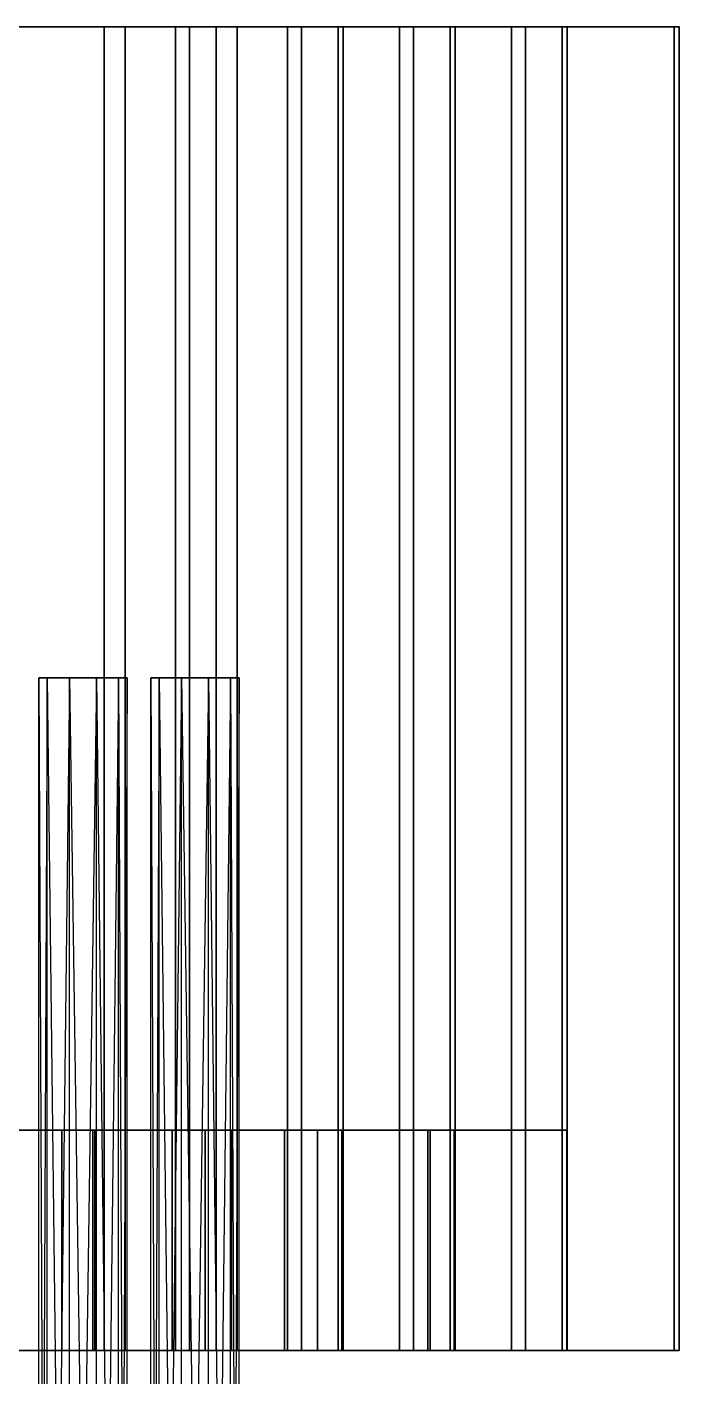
# Model space of a CAD drawing. Extents: x -2 to 217, y -2 to 10.
# Drawn here: x 132.84 to 135.8, y 3.38 to 9.5 of the extents above; entities that cross this region are included whole.
import ezdxf

# ---------------------------------------------------------------- set-up
doc = ezdxf.new("R2010")
doc.units = 0
doc.layers.add('UB3D', color=1, linetype='CONTINUOUS')

msp = doc.modelspace()

# ---------------------------------------------------------------- linework, layer by layer
at = {"layer": 'UB3D', "color": 251}
for points in [[(128.677927, 9.5, -50.647325), (132.175991, 9.5, -59.386643), (133.515751, 9.5, -58.078559)], [(128.677927, 9.5, -50.647325), (133.515751, 9.5, -58.078559), (134.252945, 9.5, -56.357343)], [(128.677927, 9.5, -50.647325), (134.252945, 9.5, -56.357343), (134.275343, 9.5, -54.485034)], [(128.677927, 9.5, -50.647325), (134.275343, 9.5, -54.485034), (133.579535, 9.5, -52.746676)], [(128.677927, 9.5, -50.647325), (133.579535, 9.5, -52.746676), (132.271451, 9.5, -51.406916)], [(129.185927, 9.5, -67.411325), (132.683991, 9.5, -76.150643), (134.023751, 9.5, -74.842559)], [(129.185927, 9.5, -67.411325), (134.023751, 9.5, -74.842559), (134.760945, 9.5, -73.121343)], [(129.185927, 9.5, -67.411325), (134.760945, 9.5, -73.121343), (134.783343, 9.5, -71.249034)], [(129.185927, 9.5, -67.411325), (134.783343, 9.5, -71.249034), (134.087535, 9.5, -69.510676)], [(129.185927, 9.5, -67.411325), (134.087535, 9.5, -69.510676), (132.779451, 9.5, -68.170916)], [(129.185927, 9.5, -13.563325), (132.683991, 9.5, -22.302643), (134.023751, 9.5, -20.994559)], [(129.185927, 9.5, -13.563325), (134.023751, 9.5, -20.994559), (134.760945, 9.5, -19.273343)], [(129.185927, 9.5, -13.563325), (134.760945, 9.5, -19.273343), (134.783343, 9.5, -17.401034)], [(129.185927, 9.5, -13.563325), (134.783343, 9.5, -17.401034), (134.087535, 9.5, -15.662676)], [(129.185927, 9.5, -13.563325), (134.087535, 9.5, -15.662676), (132.779451, 9.5, -14.322916)], [(129.185927, 9.5, 25.552676), (132.683991, 9.5, 16.813356), (134.023751, 9.5, 18.12144)], [(129.185927, 9.5, 25.552676), (134.023751, 9.5, 18.12144), (134.760945, 9.5, 19.842656)], [(129.185927, 9.5, 25.552676), (134.760945, 9.5, 19.842656), (134.783343, 9.5, 21.714965)], [(129.185927, 9.5, 25.552676), (134.783343, 9.5, 21.714965), (134.087535, 9.5, 23.453323)], [(129.185927, 9.5, 25.552676), (134.087535, 9.5, 23.453323), (132.779451, 9.5, 24.793083)], [(129.693927, 9.5, -30.327325), (131.453633, 9.5, -39.762451), (133.191991, 9.5, -39.066643)], [(129.693927, 9.5, -30.327325), (133.191991, 9.5, -39.066643), (134.531751, 9.5, -37.758559)], [(129.693927, 9.5, -30.327325), (134.531751, 9.5, -37.758559), (135.268945, 9.5, -36.037343)], [(129.693927, 9.5, -30.327325), (135.268945, 9.5, -36.037343), (135.291343, 9.5, -34.165034)], [(129.693927, 9.5, -30.327325), (135.291343, 9.5, -34.165034), (134.595535, 9.5, -32.426676)], [(129.693927, 9.5, -30.327325), (134.595535, 9.5, -32.426676), (133.287451, 9.5, -31.086916)], [(129.693927, 9.5, -30.327325), (133.287451, 9.5, -31.086916), (131.566235, 9.5, -30.349722)], [(129.693927, 9.5, 8.788675), (131.453633, 9.5, -0.646451), (133.191991, 9.5, 0.049356)], [(129.693927, 9.5, 8.788675), (133.191991, 9.5, 0.049356), (134.531751, 9.5, 1.35744)], [(129.693927, 9.5, 8.788675), (134.531751, 9.5, 1.35744), (135.268945, 9.5, 3.078656)], [(129.693927, 9.5, 8.788675), (135.268945, 9.5, 3.078656), (135.291343, 9.5, 4.950965)], [(129.693927, 9.5, 8.788675), (135.291343, 9.5, 4.950965), (134.595535, 9.5, 6.689323)], [(129.693927, 9.5, 8.788675), (134.595535, 9.5, 6.689323), (133.287451, 9.5, 8.029083)], [(129.693927, 9.5, 8.788675), (133.287451, 9.5, 8.029083), (131.566235, 9.5, 8.766277)], [(129.693927, 9.5, 64.668676), (131.453633, 9.5, 55.233548), (133.191991, 9.5, 55.929356)], [(129.693927, 9.5, 64.668676), (133.191991, 9.5, 55.929356), (134.531751, 9.5, 57.23744)], [(129.693927, 9.5, 64.668676), (134.531751, 9.5, 57.23744), (135.268945, 9.5, 58.958656)], [(129.693927, 9.5, 64.668676), (135.268945, 9.5, 58.958656), (135.291343, 9.5, 60.830965)], [(129.693927, 9.5, 64.668676), (135.291343, 9.5, 60.830965), (134.595535, 9.5, 62.569323)], [(129.693927, 9.5, 64.668676), (134.595535, 9.5, 62.569323), (133.287451, 9.5, 63.909083)], [(129.693927, 9.5, 64.668676), (133.287451, 9.5, 63.909083), (131.566235, 9.5, 64.646277)], [(130.201927, 9.5, 47.904676), (131.961633, 9.5, 38.469548), (133.699991, 9.5, 39.165356)], [(130.201927, 9.5, 47.904676), (133.699991, 9.5, 39.165356), (135.039751, 9.5, 40.47344)], [(130.201927, 9.5, 47.904676), (135.039751, 9.5, 40.47344), (135.776945, 9.5, 42.194656)], [(130.201927, 9.5, 47.904676), (135.776945, 9.5, 42.194656), (135.799343, 9.5, 44.066965)], [(130.201927, 9.5, 47.904676), (135.799343, 9.5, 44.066965), (135.103535, 9.5, 45.805323)], [(130.201927, 9.5, 47.904676), (135.103535, 9.5, 45.805323), (133.795451, 9.5, 47.145083)], [(130.201927, 9.5, 47.904676), (133.795451, 9.5, 47.145083), (132.074235, 9.5, 47.882277)], [(133.191991, 9.5, -39.066643), (133.191991, 3.5, -39.066643), (131.453633, 3.5, -39.762451), (131.453633, 9.5, -39.762451)], [(133.191991, 9.5, 0.049356), (133.191991, 3.5, 0.049356), (131.453633, 3.5, -0.646451), (131.453633, 9.5, -0.646451)], [(133.191991, 9.5, 55.929356), (133.191991, 3.5, 55.929356), (131.453633, 3.5, 55.233548), (131.453633, 9.5, 55.233548)], [(131.566235, 9.5, -30.349722), (131.566235, 3.5, -30.349722), (133.287451, 3.5, -31.086916), (133.287451, 9.5, -31.086916)], [(131.566235, 9.5, 8.766277), (131.566235, 3.5, 8.766277), (133.287451, 3.5, 8.029083), (133.287451, 9.5, 8.029083)], [(131.566235, 9.5, 64.646277), (131.566235, 3.5, 64.646277), (133.287451, 3.5, 63.909083), (133.287451, 9.5, 63.909083)], [(133.699991, 9.5, 39.165356), (133.699991, 3.5, 39.165356), (131.961633, 3.5, 38.469548), (131.961633, 9.5, 38.469548)], [(132.074235, 9.5, 47.882277), (132.074235, 3.5, 47.882277), (133.795451, 3.5, 47.145083), (133.795451, 9.5, 47.145083)], [(133.515751, 9.5, -58.078559), (133.515751, 3.5, -58.078559), (132.175991, 3.5, -59.386643), (132.175991, 9.5, -59.386643)], [(132.271451, 9.5, -51.406916), (132.271451, 3.5, -51.406916), (133.579535, 3.5, -52.746676), (133.579535, 9.5, -52.746676)], [(134.023751, 9.5, -74.842559), (134.023751, 3.5, -74.842559), (132.683991, 3.5, -76.150643), (132.683991, 9.5, -76.150643)], [(134.023751, 9.5, -20.994559), (134.023751, 3.5, -20.994559), (132.683991, 3.5, -22.302643), (132.683991, 9.5, -22.302643)], [(134.023751, 9.5, 18.12144), (134.023751, 3.5, 18.12144), (132.683991, 3.5, 16.813356), (132.683991, 9.5, 16.813356)], [(132.779451, 9.5, -68.170916), (132.779451, 3.5, -68.170916), (134.087535, 3.5, -69.510676), (134.087535, 9.5, -69.510676)], [(132.779451, 9.5, -14.322916), (132.779451, 3.5, -14.322916), (134.087535, 3.5, -15.662676), (134.087535, 9.5, -15.662676)], [(132.779451, 9.5, 24.793083), (132.779451, 3.5, 24.793083), (134.087535, 3.5, 23.453323), (134.087535, 9.5, 23.453323)], [(134.531751, 9.5, -37.758559), (134.531751, 3.5, -37.758559), (133.191991, 3.5, -39.066643), (133.191991, 9.5, -39.066643)], [(134.531751, 9.5, 1.35744), (134.531751, 3.5, 1.35744), (133.191991, 3.5, 0.049356), (133.191991, 9.5, 0.049356)], [(134.531751, 9.5, 57.23744), (134.531751, 3.5, 57.23744), (133.191991, 3.5, 55.929356), (133.191991, 9.5, 55.929356)], [(133.287451, 9.5, -31.086916), (133.287451, 3.5, -31.086916), (134.595535, 3.5, -32.426676), (134.595535, 9.5, -32.426676)], [(133.287451, 9.5, 8.029083), (133.287451, 3.5, 8.029083), (134.595535, 3.5, 6.689323), (134.595535, 9.5, 6.689323)], [(133.287451, 9.5, 63.909083), (133.287451, 3.5, 63.909083), (134.595535, 3.5, 62.569323), (134.595535, 9.5, 62.569323)], [(134.252945, 9.5, -56.357343), (134.252945, 3.5, -56.357343), (133.515751, 3.5, -58.078559), (133.515751, 9.5, -58.078559)], [(133.579535, 9.5, -52.746676), (133.579535, 3.5, -52.746676), (134.275343, 3.5, -54.485034), (134.275343, 9.5, -54.485034)], [(135.039751, 9.5, 40.47344), (135.039751, 3.5, 40.47344), (133.699991, 3.5, 39.165356), (133.699991, 9.5, 39.165356)], [(133.795451, 9.5, 47.145083), (133.795451, 3.5, 47.145083), (135.103535, 3.5, 45.805323), (135.103535, 9.5, 45.805323)], [(134.760945, 9.5, -73.121343), (134.760945, 3.5, -73.121343), (134.023751, 3.5, -74.842559), (134.023751, 9.5, -74.842559)], [(134.760945, 9.5, -19.273343), (134.760945, 3.5, -19.273343), (134.023751, 3.5, -20.994559), (134.023751, 9.5, -20.994559)], [(134.760945, 9.5, 19.842656), (134.760945, 3.5, 19.842656), (134.023751, 3.5, 18.12144), (134.023751, 9.5, 18.12144)], [(134.087535, 9.5, -69.510676), (134.087535, 3.5, -69.510676), (134.783343, 3.5, -71.249034), (134.783343, 9.5, -71.249034)], [(134.087535, 9.5, -15.662676), (134.087535, 3.5, -15.662676), (134.783343, 3.5, -17.401034), (134.783343, 9.5, -17.401034)], [(134.087535, 9.5, 23.453323), (134.087535, 3.5, 23.453323), (134.783343, 3.5, 21.714965), (134.783343, 9.5, 21.714965)], [(134.275343, 9.5, -54.485034), (134.275343, 3.5, -54.485034), (134.252945, 3.5, -56.357343), (134.252945, 9.5, -56.357343)], [(135.268945, 9.5, -36.037343), (135.268945, 3.5, -36.037343), (134.531751, 3.5, -37.758559), (134.531751, 9.5, -37.758559)], [(135.268945, 9.5, 3.078656), (135.268945, 3.5, 3.078656), (134.531751, 3.5, 1.35744), (134.531751, 9.5, 1.35744)], [(135.268945, 9.5, 58.958656), (135.268945, 3.5, 58.958656), (134.531751, 3.5, 57.23744), (134.531751, 9.5, 57.23744)], [(134.595535, 9.5, -32.426676), (134.595535, 3.5, -32.426676), (135.291343, 3.5, -34.165034), (135.291343, 9.5, -34.165034)], [(134.595535, 9.5, 6.689323), (134.595535, 3.5, 6.689323), (135.291343, 3.5, 4.950965), (135.291343, 9.5, 4.950965)], [(134.595535, 9.5, 62.569323), (134.595535, 3.5, 62.569323), (135.291343, 3.5, 60.830965), (135.291343, 9.5, 60.830965)], [(134.783343, 9.5, -71.249034), (134.783343, 3.5, -71.249034), (134.760945, 3.5, -73.121343), (134.760945, 9.5, -73.121343)], [(134.783343, 9.5, -17.401034), (134.783343, 3.5, -17.401034), (134.760945, 3.5, -19.273343), (134.760945, 9.5, -19.273343)], [(134.783343, 9.5, 21.714965), (134.783343, 3.5, 21.714965), (134.760945, 3.5, 19.842656), (134.760945, 9.5, 19.842656)], [(135.776945, 9.5, 42.194656), (135.776945, 3.5, 42.194656), (135.039751, 3.5, 40.47344), (135.039751, 9.5, 40.47344)], [(135.103535, 9.5, 45.805323), (135.103535, 3.5, 45.805323), (135.799343, 3.5, 44.066965), (135.799343, 9.5, 44.066965)], [(135.291343, 9.5, -34.165034), (135.291343, 3.5, -34.165034), (135.268945, 3.5, -36.037343), (135.268945, 9.5, -36.037343)], [(135.291343, 9.5, 4.950965), (135.291343, 3.5, 4.950965), (135.268945, 3.5, 3.078656), (135.268945, 9.5, 3.078656)], [(135.291343, 9.5, 60.830965), (135.291343, 3.5, 60.830965), (135.268945, 3.5, 58.958656), (135.268945, 9.5, 58.958656)], [(135.799343, 9.5, 44.066965), (135.799343, 3.5, 44.066965), (135.776945, 3.5, 42.194656), (135.776945, 9.5, 42.194656)], [(133.14, 3.5, -52.17), (132.49, 3.5, -51.58), (132.49, 4.5, -51.58), (133.14, 4.5, -52.17)], [(132.49, 3.5, -51.58), (133.15, 3.5, -50.93), (133.15, 4.5, -50.93), (132.49, 4.5, -51.58)], [(133.15, 4.5, -50.93), (132.49, 4.5, -51.58), (133.14, 4.5, -52.17)], [(133.65, 3.5, -68.91), (133, 3.5, -68.35), (133, 4.5, -68.35), (133.65, 4.5, -68.91)], [(133, 3.5, -68.35), (133.65, 3.5, -67.69), (133.65, 4.5, -67.69), (133, 4.5, -68.35)], [(133.65, 4.5, -67.69), (133, 4.5, -68.35), (133.65, 4.5, -68.91)], [(133.65, 3.5, -15.06), (133, 3.5, -14.5), (133, 4.5, -14.5), (133.65, 4.5, -15.06)], [(133, 3.5, -14.5), (133.65, 3.5, -13.84), (133.65, 4.5, -13.84), (133, 4.5, -14.5)], [(133.65, 4.5, -13.84), (133, 4.5, -14.5), (133.65, 4.5, -15.06)], [(133.65, 3.5, 24.02), (133, 3.5, 24.61), (133, 4.5, 24.61), (133.65, 4.5, 24.02)], [(133, 3.5, 24.61), (133.65, 3.5, 25.26), (133.65, 4.5, 25.26), (133, 4.5, 24.61)], [(133.65, 4.5, 25.26), (133, 4.5, 24.61), (133.65, 4.5, 24.02)], [(133.77, 3.5, -51.55), (133.14, 3.5, -52.17), (133.14, 4.5, -52.17), (133.77, 4.5, -51.55)], [(133.15, 4.5, -50.93), (133.14, 4.5, -52.17), (133.77, 4.5, -51.55)], [(133.15, 3.5, -50.93), (133.77, 3.5, -51.55), (133.77, 4.5, -51.55), (133.15, 4.5, -50.93)], [(133.15, 4.5, -50.93), (133.77, 4.5, -51.55), (133.15, 4.5, -50.93)], [(134.16, 3.5, -31.85), (133.5, 3.5, -31.26), (133.5, 4.5, -31.26), (134.16, 4.5, -31.85)], [(133.5, 3.5, -31.26), (134.16, 3.5, -30.61), (134.16, 4.5, -30.61), (133.5, 4.5, -31.26)], [(134.16, 4.5, -30.61), (133.5, 4.5, -31.26), (134.16, 4.5, -31.85)], [(134.16, 3.5, 7.28), (133.5, 3.5, 7.84), (133.5, 4.5, 7.84), (134.16, 4.5, 7.28)], [(133.5, 3.5, 7.84), (134.16, 3.5, 8.5), (134.16, 4.5, 8.5), (133.5, 4.5, 7.84)], [(134.16, 4.5, 8.5), (133.5, 4.5, 7.84), (134.16, 4.5, 7.28)], [(134.16, 3.5, 63.16), (133.5, 3.5, 63.72), (133.5, 4.5, 63.72), (134.16, 4.5, 63.16)], [(133.5, 3.5, 63.72), (134.16, 3.5, 64.38), (134.16, 4.5, 64.38), (133.5, 4.5, 63.72)], [(134.16, 4.5, 64.38), (133.5, 4.5, 63.72), (134.16, 4.5, 63.16)], [(134.27, 3.5, -68.31), (133.65, 3.5, -68.94), (133.65, 4.5, -68.94), (134.27, 4.5, -68.31)], [(133.65, 3.5, -68.94), (133.65, 3.5, -68.91), (133.65, 4.5, -68.91), (133.65, 4.5, -68.94)], [(133.65, 3.5, -67.69), (134.27, 3.5, -68.31), (134.27, 4.5, -68.31), (133.65, 4.5, -67.69)], [(133.65, 4.5, -67.69), (133.65, 4.5, -68.91), (133.65, 4.5, -68.94)], [(133.65, 4.5, -67.69), (133.65, 4.5, -68.94), (134.27, 4.5, -68.31)], [(133.65, 4.5, -67.69), (134.27, 4.5, -68.31), (133.65, 4.5, -67.69)], [(134.27, 3.5, -14.46), (133.65, 3.5, -15.09), (133.65, 4.5, -15.09), (134.27, 4.5, -14.46)], [(133.65, 3.5, -15.09), (133.65, 3.5, -15.06), (133.65, 4.5, -15.06), (133.65, 4.5, -15.09)], [(133.65, 3.5, -13.84), (134.27, 3.5, -14.46), (134.27, 4.5, -14.46), (133.65, 4.5, -13.84)], [(133.65, 4.5, -13.84), (133.65, 4.5, -15.06), (133.65, 4.5, -15.09)], [(133.65, 4.5, -13.84), (133.65, 4.5, -15.09), (134.27, 4.5, -14.46)], [(133.65, 4.5, -13.84), (134.27, 4.5, -14.46), (133.65, 4.5, -13.84)], [(134.27, 3.5, 24.64), (133.65, 3.5, 24.02), (133.65, 4.5, 24.02), (134.27, 4.5, 24.64)], [(133.65, 3.5, 25.26), (134.27, 3.5, 24.64), (134.27, 4.5, 24.64), (133.65, 4.5, 25.26)], [(133.65, 4.5, 25.26), (133.65, 4.5, 24.02), (134.27, 4.5, 24.64)], [(133.65, 4.5, 25.26), (134.27, 4.5, 24.64), (133.65, 4.5, 25.26)], [(134.66, 3.5, 46.37), (134.01, 3.5, 46.96), (134.01, 4.5, 46.96), (134.66, 4.5, 46.37)], [(134.01, 3.5, 46.96), (134.67, 3.5, 47.62), (134.67, 4.5, 47.62), (134.01, 4.5, 46.96)], [(134.67, 4.5, 47.62), (134.01, 4.5, 46.96), (134.66, 4.5, 46.37)], [(134.78, 3.5, -31.23), (134.16, 3.5, -31.85), (134.16, 4.5, -31.85), (134.78, 4.5, -31.23)], [(134.16, 3.5, -30.61), (134.78, 3.5, -31.23), (134.78, 4.5, -31.23), (134.16, 4.5, -30.61)], [(134.16, 4.5, -30.61), (134.16, 4.5, -31.85), (134.78, 4.5, -31.23)], [(134.16, 4.5, -30.61), (134.78, 4.5, -31.23), (134.16, 4.5, -30.61)], [(134.78, 3.5, 7.88), (134.16, 3.5, 7.25), (134.16, 4.5, 7.25), (134.78, 4.5, 7.88)], [(134.16, 3.5, 7.25), (134.16, 3.5, 7.28), (134.16, 4.5, 7.28), (134.16, 4.5, 7.25)], [(134.16, 3.5, 8.5), (134.78, 3.5, 7.88), (134.78, 4.5, 7.88), (134.16, 4.5, 8.5)], [(134.16, 4.5, 8.5), (134.16, 4.5, 7.28), (134.16, 4.5, 7.25)], [(134.16, 4.5, 8.5), (134.16, 4.5, 7.25), (134.78, 4.5, 7.88)], [(134.16, 4.5, 8.5), (134.78, 4.5, 7.88), (134.16, 4.5, 8.5)], [(134.78, 3.5, 63.76), (134.16, 3.5, 63.13), (134.16, 4.5, 63.13), (134.78, 4.5, 63.76)], [(134.16, 3.5, 63.13), (134.16, 3.5, 63.16), (134.16, 4.5, 63.16), (134.16, 4.5, 63.13)], [(134.16, 3.5, 64.38), (134.78, 3.5, 63.76), (134.78, 4.5, 63.76), (134.16, 4.5, 64.38)], [(134.16, 4.5, 64.38), (134.16, 4.5, 63.16), (134.16, 4.5, 63.13)], [(134.16, 4.5, 64.38), (134.16, 4.5, 63.13), (134.78, 4.5, 63.76)], [(134.16, 4.5, 64.38), (134.78, 4.5, 63.76), (134.16, 4.5, 64.38)], [(135.29, 3.5, 47), (134.66, 3.5, 46.37), (134.66, 4.5, 46.37), (135.29, 4.5, 47)], [(134.67, 4.5, 47.62), (134.66, 4.5, 46.37), (135.29, 4.5, 47)], [(134.67, 3.5, 47.62), (135.29, 3.5, 47), (135.29, 4.5, 47), (134.67, 4.5, 47.62)], [(134.67, 4.5, 47.62), (135.29, 4.5, 47), (134.67, 4.5, 47.62)], [(130.550235, 3.5, -50.669722), (132.271451, 3.5, -51.406916), (133.579535, 3.5, -52.746676)], [(130.550235, 3.5, -50.669722), (133.579535, 3.5, -52.746676), (134.275343, 3.5, -54.485034)], [(130.550235, 3.5, -50.669722), (134.275343, 3.5, -54.485034), (134.252945, 3.5, -56.357343)], [(130.550235, 3.5, -50.669722), (134.252945, 3.5, -56.357343), (133.515751, 3.5, -58.078559)], [(130.550235, 3.5, -50.669722), (133.515751, 3.5, -58.078559), (132.175991, 3.5, -59.386643)], [(131.058235, 3.5, -67.433722), (132.779451, 3.5, -68.170916), (134.087535, 3.5, -69.510676)], [(131.058235, 3.5, -67.433722), (134.087535, 3.5, -69.510676), (134.783343, 3.5, -71.249034)], [(131.058235, 3.5, -67.433722), (134.783343, 3.5, -71.249034), (134.760945, 3.5, -73.121343)], [(131.058235, 3.5, -67.433722), (134.760945, 3.5, -73.121343), (134.023751, 3.5, -74.842559)], [(131.058235, 3.5, -67.433722), (134.023751, 3.5, -74.842559), (132.683991, 3.5, -76.150643)], [(131.058235, 3.5, -13.585722), (132.779451, 3.5, -14.322916), (134.087535, 3.5, -15.662676)], [(131.058235, 3.5, -13.585722), (134.087535, 3.5, -15.662676), (134.783343, 3.5, -17.401034)], [(131.058235, 3.5, -13.585722), (134.783343, 3.5, -17.401034), (134.760945, 3.5, -19.273343)], [(131.058235, 3.5, -13.585722), (134.760945, 3.5, -19.273343), (134.023751, 3.5, -20.994559)], [(131.058235, 3.5, -13.585722), (134.023751, 3.5, -20.994559), (132.683991, 3.5, -22.302643)], [(131.058235, 3.5, 25.530277), (132.779451, 3.5, 24.793083), (134.087535, 3.5, 23.453323)], [(131.058235, 3.5, 25.530277), (134.087535, 3.5, 23.453323), (134.783343, 3.5, 21.714965)], [(131.058235, 3.5, 25.530277), (134.783343, 3.5, 21.714965), (134.760945, 3.5, 19.842656)], [(131.058235, 3.5, 25.530277), (134.760945, 3.5, 19.842656), (134.023751, 3.5, 18.12144)], [(131.058235, 3.5, 25.530277), (134.023751, 3.5, 18.12144), (132.683991, 3.5, 16.813356)], [(131.566235, 3.5, -30.349722), (133.191991, 3.5, -39.066643), (131.453633, 3.5, -39.762451)], [(131.566235, 3.5, 8.766277), (133.191991, 3.5, 0.049356), (131.453633, 3.5, -0.646451)], [(131.566235, 3.5, 64.646277), (133.191991, 3.5, 55.929356), (131.453633, 3.5, 55.233548)], [(131.566235, 3.5, -30.349722), (133.287451, 3.5, -31.086916), (134.595535, 3.5, -32.426676)], [(131.566235, 3.5, -30.349722), (134.595535, 3.5, -32.426676), (135.291343, 3.5, -34.165034)], [(131.566235, 3.5, -30.349722), (135.291343, 3.5, -34.165034), (135.268945, 3.5, -36.037343)], [(131.566235, 3.5, -30.349722), (135.268945, 3.5, -36.037343), (134.531751, 3.5, -37.758559)], [(131.566235, 3.5, -30.349722), (134.531751, 3.5, -37.758559), (133.191991, 3.5, -39.066643)], [(131.566235, 3.5, 8.766277), (133.287451, 3.5, 8.029083), (134.595535, 3.5, 6.689323)], [(131.566235, 3.5, 8.766277), (134.595535, 3.5, 6.689323), (135.291343, 3.5, 4.950965)], [(131.566235, 3.5, 8.766277), (135.291343, 3.5, 4.950965), (135.268945, 3.5, 3.078656)], [(131.566235, 3.5, 8.766277), (135.268945, 3.5, 3.078656), (134.531751, 3.5, 1.35744)], [(131.566235, 3.5, 8.766277), (134.531751, 3.5, 1.35744), (133.191991, 3.5, 0.049356)], [(131.566235, 3.5, 64.646277), (133.287451, 3.5, 63.909083), (134.595535, 3.5, 62.569323)], [(131.566235, 3.5, 64.646277), (134.595535, 3.5, 62.569323), (135.291343, 3.5, 60.830965)], [(131.566235, 3.5, 64.646277), (135.291343, 3.5, 60.830965), (135.268945, 3.5, 58.958656)], [(131.566235, 3.5, 64.646277), (135.268945, 3.5, 58.958656), (134.531751, 3.5, 57.23744)], [(131.566235, 3.5, 64.646277), (134.531751, 3.5, 57.23744), (133.191991, 3.5, 55.929356)], [(132.074235, 3.5, 47.882277), (133.699991, 3.5, 39.165356), (131.961633, 3.5, 38.469548)], [(132.074235, 3.5, 47.882277), (133.795451, 3.5, 47.145083), (135.103535, 3.5, 45.805323)], [(132.074235, 3.5, 47.882277), (135.103535, 3.5, 45.805323), (135.799343, 3.5, 44.066965)], [(132.074235, 3.5, 47.882277), (135.799343, 3.5, 44.066965), (135.776945, 3.5, 42.194656)], [(132.074235, 3.5, 47.882277), (135.776945, 3.5, 42.194656), (135.039751, 3.5, 40.47344)], [(132.074235, 3.5, 47.882277), (135.039751, 3.5, 40.47344), (133.699991, 3.5, 39.165356)], [(133.77, 3.5, -51.55), (133.14, 3.5, -52.17), (132.49, 3.5, -51.58)], [(133.77, 3.5, -51.55), (132.49, 3.5, -51.58), (133.15, 3.5, -50.93)], [(134.27, 3.5, -68.31), (133.65, 3.5, -68.91), (133, 3.5, -68.35)], [(134.27, 3.5, -68.31), (133, 3.5, -68.35), (133.65, 3.5, -67.69)], [(134.27, 3.5, -14.46), (133.65, 3.5, -15.06), (133, 3.5, -14.5)], [(134.27, 3.5, -14.46), (133, 3.5, -14.5), (133.65, 3.5, -13.84)], [(134.27, 3.5, 24.64), (133.65, 3.5, 24.02), (133, 3.5, 24.61)], [(134.27, 3.5, 24.64), (133, 3.5, 24.61), (133.65, 3.5, 25.26)], [(133.77, 3.5, -51.55), (133.15, 3.5, -50.93), (133.77, 3.5, -51.55)], [(134.78, 3.5, -31.23), (134.16, 3.5, -31.85), (133.5, 3.5, -31.26)], [(134.78, 3.5, -31.23), (133.5, 3.5, -31.26), (134.16, 3.5, -30.61)], [(134.78, 3.5, 7.88), (134.16, 3.5, 7.28), (133.5, 3.5, 7.84)], [(134.78, 3.5, 7.88), (133.5, 3.5, 7.84), (134.16, 3.5, 8.5)], [(134.78, 3.5, 63.76), (134.16, 3.5, 63.16), (133.5, 3.5, 63.72)], [(134.78, 3.5, 63.76), (133.5, 3.5, 63.72), (134.16, 3.5, 64.38)], [(134.27, 3.5, -68.31), (133.65, 3.5, -68.94), (133.65, 3.5, -68.91)], [(134.27, 3.5, -68.31), (133.65, 3.5, -67.69), (134.27, 3.5, -68.31)], [(134.27, 3.5, -14.46), (133.65, 3.5, -15.09), (133.65, 3.5, -15.06)], [(134.27, 3.5, -14.46), (133.65, 3.5, -13.84), (134.27, 3.5, -14.46)], [(134.27, 3.5, 24.64), (133.65, 3.5, 25.26), (134.27, 3.5, 24.64)], [(135.29, 3.5, 47), (134.66, 3.5, 46.37), (134.01, 3.5, 46.96)], [(135.29, 3.5, 47), (134.01, 3.5, 46.96), (134.67, 3.5, 47.62)], [(134.78, 3.5, -31.23), (134.16, 3.5, -30.61), (134.78, 3.5, -31.23)], [(134.78, 3.5, 7.88), (134.16, 3.5, 7.25), (134.16, 3.5, 7.28)], [(134.78, 3.5, 7.88), (134.16, 3.5, 8.5), (134.78, 3.5, 7.88)], [(134.78, 3.5, 63.76), (134.16, 3.5, 63.13), (134.16, 3.5, 63.16)], [(134.78, 3.5, 63.76), (134.16, 3.5, 64.38), (134.78, 3.5, 63.76)], [(135.29, 3.5, 47), (134.67, 3.5, 47.62), (135.29, 3.5, 47)]]:
    msp.add_3dface(points, dxfattribs=at)
at = {"layer": 'UB3D', "color": 254}
for points in [[(132.9342, -2, -34.9344), (132.9342, 6.55, -34.9344), (132.896, -2, -35.052)], [(132.9342, 6.55, -34.9344), (132.896, -2, -35.052), (132.896, 6.55, -35.052)], [(132.896, -2, -35.052), (132.896, 6.55, -35.052), (132.9342, -2, -35.1696)], [(132.896, 6.55, -35.052), (132.9342, -2, -35.1696), (132.9342, 6.55, -35.1696)], [(133.096, 6.55, -35.052), (132.9342, 6.55, -34.9344), (132.896, 6.55, -35.052)], [(133.096, 6.55, -35.052), (132.896, 6.55, -35.052), (132.9342, 6.55, -35.1696)], [(132.9342, -2, 4.1816), (132.9342, 6.55, 4.1816), (132.896, -2, 4.064)], [(132.9342, 6.55, 4.1816), (132.896, -2, 4.064), (132.896, 6.55, 4.064)], [(132.896, -2, 4.064), (132.896, 6.55, 4.064), (132.9342, -2, 3.9464)], [(132.896, 6.55, 4.064), (132.9342, -2, 3.9464), (132.9342, 6.55, 3.9464)], [(133.096, 6.55, 4.064), (132.9342, 6.55, 4.1816), (132.896, 6.55, 4.064)], [(133.096, 6.55, 4.064), (132.896, 6.55, 4.064), (132.9342, 6.55, 3.9464)], [(132.9342, -2, 60.0616), (132.9342, 6.55, 60.0616), (132.896, -2, 59.944)], [(132.9342, 6.55, 60.0616), (132.896, -2, 59.944), (132.896, 6.55, 59.944)], [(132.896, -2, 59.944), (132.896, 6.55, 59.944), (132.9342, -2, 59.8264)], [(132.896, 6.55, 59.944), (132.9342, -2, 59.8264), (132.9342, 6.55, 59.8264)], [(133.096, 6.55, 59.944), (132.9342, 6.55, 60.0616), (132.896, 6.55, 59.944)], [(133.096, 6.55, 59.944), (132.896, 6.55, 59.944), (132.9342, 6.55, 59.8264)], [(133.0342, -2, -34.8618), (133.0342, 6.55, -34.8618), (132.9342, -2, -34.9344)], [(133.0342, 6.55, -34.8618), (132.9342, -2, -34.9344), (132.9342, 6.55, -34.9344)], [(132.9342, -2, -35.1696), (132.9342, 6.55, -35.1696), (133.0342, -2, -35.2422)], [(132.9342, 6.55, -35.1696), (133.0342, -2, -35.2422), (133.0342, 6.55, -35.2422)], [(133.096, 6.55, -35.052), (133.0342, 6.55, -34.8618), (132.9342, 6.55, -34.9344)], [(133.096, 6.55, -35.052), (132.9342, 6.55, -35.1696), (133.0342, 6.55, -35.2422)], [(133.0342, -2, 4.2542), (133.0342, 6.55, 4.2542), (132.9342, -2, 4.1816)], [(133.0342, 6.55, 4.2542), (132.9342, -2, 4.1816), (132.9342, 6.55, 4.1816)], [(132.9342, -2, 3.9464), (132.9342, 6.55, 3.9464), (133.0342, -2, 3.8738)], [(132.9342, 6.55, 3.9464), (133.0342, -2, 3.8738), (133.0342, 6.55, 3.8738)], [(133.096, 6.55, 4.064), (133.0342, 6.55, 4.2542), (132.9342, 6.55, 4.1816)], [(133.096, 6.55, 4.064), (132.9342, 6.55, 3.9464), (133.0342, 6.55, 3.8738)], [(133.0342, -2, 60.1342), (133.0342, 6.55, 60.1342), (132.9342, -2, 60.0616)], [(133.0342, 6.55, 60.1342), (132.9342, -2, 60.0616), (132.9342, 6.55, 60.0616)], [(132.9342, -2, 59.8264), (132.9342, 6.55, 59.8264), (133.0342, -2, 59.7538)], [(132.9342, 6.55, 59.8264), (133.0342, -2, 59.7538), (133.0342, 6.55, 59.7538)], [(133.096, 6.55, 59.944), (133.0342, 6.55, 60.1342), (132.9342, 6.55, 60.0616)], [(133.096, 6.55, 59.944), (132.9342, 6.55, 59.8264), (133.0342, 6.55, 59.7538)], [(133.1578, -2, -34.8618), (133.1578, 6.55, -34.8618), (133.0342, -2, -34.8618)], [(133.1578, 6.55, -34.8618), (133.0342, -2, -34.8618), (133.0342, 6.55, -34.8618)], [(133.0342, -2, -35.2422), (133.0342, 6.55, -35.2422), (133.1578, -2, -35.2422)], [(133.0342, 6.55, -35.2422), (133.1578, -2, -35.2422), (133.1578, 6.55, -35.2422)], [(133.096, 6.55, -35.052), (133.1578, 6.55, -34.8618), (133.0342, 6.55, -34.8618)], [(133.096, 6.55, -35.052), (133.0342, 6.55, -35.2422), (133.1578, 6.55, -35.2422)], [(133.1578, -2, 4.2542), (133.1578, 6.55, 4.2542), (133.0342, -2, 4.2542)], [(133.1578, 6.55, 4.2542), (133.0342, -2, 4.2542), (133.0342, 6.55, 4.2542)], [(133.0342, -2, 3.8738), (133.0342, 6.55, 3.8738), (133.1578, -2, 3.8738)], [(133.0342, 6.55, 3.8738), (133.1578, -2, 3.8738), (133.1578, 6.55, 3.8738)], [(133.096, 6.55, 4.064), (133.1578, 6.55, 4.2542), (133.0342, 6.55, 4.2542)], [(133.096, 6.55, 4.064), (133.0342, 6.55, 3.8738), (133.1578, 6.55, 3.8738)], [(133.1578, -2, 60.1342), (133.1578, 6.55, 60.1342), (133.0342, -2, 60.1342)], [(133.1578, 6.55, 60.1342), (133.0342, -2, 60.1342), (133.0342, 6.55, 60.1342)], [(133.0342, -2, 59.7538), (133.0342, 6.55, 59.7538), (133.1578, -2, 59.7538)], [(133.0342, 6.55, 59.7538), (133.1578, -2, 59.7538), (133.1578, 6.55, 59.7538)], [(133.096, 6.55, 59.944), (133.1578, 6.55, 60.1342), (133.0342, 6.55, 60.1342)], [(133.096, 6.55, 59.944), (133.0342, 6.55, 59.7538), (133.1578, 6.55, 59.7538)], [(133.096, 6.55, -35.052), (133.296, 6.55, -35.052), (133.2578, 6.55, -34.9344)], [(133.096, 6.55, -35.052), (133.2578, 6.55, -34.9344), (133.1578, 6.55, -34.8618)], [(133.096, 6.55, -35.052), (133.1578, 6.55, -35.2422), (133.2578, 6.55, -35.1696)], [(133.096, 6.55, -35.052), (133.2578, 6.55, -35.1696), (133.296, 6.55, -35.052)], [(133.096, 6.55, 4.064), (133.296, 6.55, 4.064), (133.2578, 6.55, 4.1816)], [(133.096, 6.55, 4.064), (133.2578, 6.55, 4.1816), (133.1578, 6.55, 4.2542)], [(133.096, 6.55, 4.064), (133.1578, 6.55, 3.8738), (133.2578, 6.55, 3.9464)], [(133.096, 6.55, 4.064), (133.2578, 6.55, 3.9464), (133.296, 6.55, 4.064)], [(133.096, 6.55, 59.944), (133.296, 6.55, 59.944), (133.2578, 6.55, 60.0616)], [(133.096, 6.55, 59.944), (133.2578, 6.55, 60.0616), (133.1578, 6.55, 60.1342)], [(133.096, 6.55, 59.944), (133.1578, 6.55, 59.7538), (133.2578, 6.55, 59.8264)], [(133.096, 6.55, 59.944), (133.2578, 6.55, 59.8264), (133.296, 6.55, 59.944)], [(133.2578, -2, -34.9344), (133.2578, 6.55, -35.052), (133.1578, -2, -34.8618)], [(133.2578, 6.55, -35.052), (133.1578, -2, -34.8618), (133.1578, 6.55, -34.8618)], [(133.1578, -2, -35.2422), (133.1578, 6.55, -35.2422), (133.2578, -2, -35.1696)], [(133.1578, 6.55, -35.2422), (133.2578, -2, -35.1696), (133.2578, 6.55, -35.1696)], [(133.2578, -2, 4.1816), (133.2578, 6.55, 4.064), (133.1578, -2, 4.2542)], [(133.2578, 6.55, 4.064), (133.1578, -2, 4.2542), (133.1578, 6.55, 4.2542)], [(133.1578, -2, 3.8738), (133.1578, 6.55, 3.8738), (133.2578, -2, 3.9464)], [(133.1578, 6.55, 3.8738), (133.2578, -2, 3.9464), (133.2578, 6.55, 3.9464)], [(133.2578, -2, 60.0616), (133.2578, 6.55, 59.944), (133.1578, -2, 60.1342)], [(133.2578, 6.55, 59.944), (133.1578, -2, 60.1342), (133.1578, 6.55, 60.1342)], [(133.1578, -2, 59.7538), (133.1578, 6.55, 59.7538), (133.2578, -2, 59.8264)], [(133.1578, 6.55, 59.7538), (133.2578, -2, 59.8264), (133.2578, 6.55, 59.8264)], [(133.296, -2, -35.052), (133.296, 6.55, -35.052), (133.2578, -2, -34.9344)], [(133.296, 6.55, -35.052), (133.2578, -2, -34.9344), (133.2578, 6.55, -35.052)], [(133.2578, -2, -35.1696), (133.2578, 6.55, -35.1696), (133.296, -2, -35.052)], [(133.2578, 6.55, -35.1696), (133.296, -2, -35.052), (133.296, 6.55, -35.052)], [(133.296, -2, 4.064), (133.296, 6.55, 4.064), (133.2578, -2, 4.1816)], [(133.296, 6.55, 4.064), (133.2578, -2, 4.1816), (133.2578, 6.55, 4.064)], [(133.2578, -2, 3.9464), (133.2578, 6.55, 3.9464), (133.296, -2, 4.064)], [(133.2578, 6.55, 3.9464), (133.296, -2, 4.064), (133.296, 6.55, 4.064)], [(133.296, -2, 59.944), (133.296, 6.55, 59.944), (133.2578, -2, 60.0616)], [(133.296, 6.55, 59.944), (133.2578, -2, 60.0616), (133.2578, 6.55, 59.944)], [(133.2578, -2, 59.8264), (133.2578, 6.55, 59.8264), (133.296, -2, 59.944)], [(133.2578, 6.55, 59.8264), (133.296, -2, 59.944), (133.296, 6.55, 59.944)], [(133.4422, -2, 43.2976), (133.4422, 6.55, 43.2976), (133.404, -2, 43.18)], [(133.4422, 6.55, 43.2976), (133.404, -2, 43.18), (133.404, 6.55, 43.18)], [(133.404, -2, 43.18), (133.404, 6.55, 43.18), (133.4422, -2, 43.0624)], [(133.404, 6.55, 43.18), (133.4422, -2, 43.0624), (133.4422, 6.55, 43.0624)], [(133.604, 6.55, 43.18), (133.4422, 6.55, 43.2976), (133.404, 6.55, 43.18)], [(133.604, 6.55, 43.18), (133.404, 6.55, 43.18), (133.4422, 6.55, 43.0624)], [(133.5422, -2, 43.3702), (133.5422, 6.55, 43.3702), (133.4422, -2, 43.2976)], [(133.5422, 6.55, 43.3702), (133.4422, -2, 43.2976), (133.4422, 6.55, 43.2976)], [(133.4422, -2, 43.0624), (133.4422, 6.55, 43.0624), (133.5422, -2, 42.9898)], [(133.4422, 6.55, 43.0624), (133.5422, -2, 42.9898), (133.5422, 6.55, 42.9898)], [(133.604, 6.55, 43.18), (133.5422, 6.55, 43.3702), (133.4422, 6.55, 43.2976)], [(133.604, 6.55, 43.18), (133.4422, 6.55, 43.0624), (133.5422, 6.55, 42.9898)], [(133.6658, -2, 43.3702), (133.6658, 6.55, 43.3702), (133.5422, -2, 43.3702)], [(133.6658, 6.55, 43.3702), (133.5422, -2, 43.3702), (133.5422, 6.55, 43.3702)], [(133.5422, -2, 42.9898), (133.5422, 6.55, 42.9898), (133.6658, -2, 42.9898)], [(133.5422, 6.55, 42.9898), (133.6658, -2, 42.9898), (133.6658, 6.55, 42.9898)], [(133.604, 6.55, 43.18), (133.6658, 6.55, 43.3702), (133.5422, 6.55, 43.3702)], [(133.604, 6.55, 43.18), (133.5422, 6.55, 42.9898), (133.6658, 6.55, 42.9898)], [(133.604, 6.55, 43.18), (133.804, 6.55, 43.18), (133.7658, 6.55, 43.2976)], [(133.604, 6.55, 43.18), (133.7658, 6.55, 43.2976), (133.6658, 6.55, 43.3702)], [(133.604, 6.55, 43.18), (133.6658, 6.55, 42.9898), (133.7658, 6.55, 43.0624)], [(133.604, 6.55, 43.18), (133.7658, 6.55, 43.0624), (133.804, 6.55, 43.18)], [(133.7658, -2, 43.2976), (133.7658, 6.55, 43.18), (133.6658, -2, 43.3702)], [(133.7658, 6.55, 43.18), (133.6658, -2, 43.3702), (133.6658, 6.55, 43.3702)], [(133.6658, -2, 42.9898), (133.6658, 6.55, 42.9898), (133.7658, -2, 43.0624)], [(133.6658, 6.55, 42.9898), (133.7658, -2, 43.0624), (133.7658, 6.55, 43.0624)], [(133.804, -2, 43.18), (133.804, 6.55, 43.18), (133.7658, -2, 43.2976)], [(133.804, 6.55, 43.18), (133.7658, -2, 43.2976), (133.7658, 6.55, 43.18)], [(133.7658, -2, 43.0624), (133.7658, 6.55, 43.0624), (133.804, -2, 43.18)], [(133.7658, 6.55, 43.0624), (133.804, -2, 43.18), (133.804, 6.55, 43.18)]]:
    msp.add_3dface(points, dxfattribs=at)

doc.saveas('drawing.dxf')
